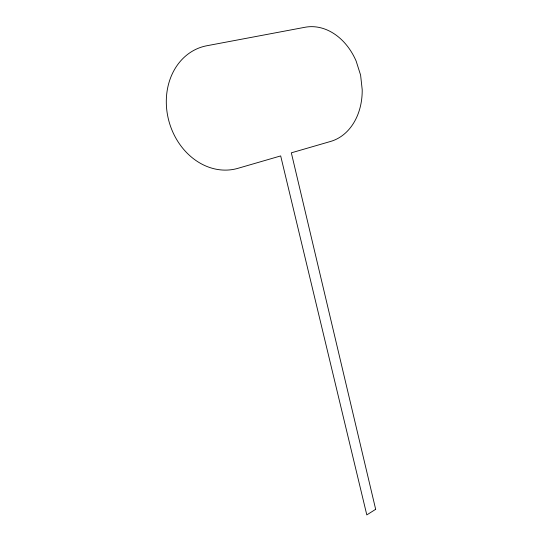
<?xml version="1.0" encoding="UTF-8"?>
<svg xmlns="http://www.w3.org/2000/svg" width="542" height="542" viewBox="0 0 542 542"><rect width="100%" height="100%" fill="white"/><g stroke="black" fill="none" stroke-linecap="round" stroke-linejoin="round"><path stroke-width="0.81" d="M375.667 509.324L366.805 514.9L280.681 155.92L237.884 168.338A63.299 53.109 73.9 0 1 168.582 119.87A63.299 53.109 73.9 0 1 206.814 45.752L305.038 27.263A58.529 45.44 78.5 0 1 356.155 61.104L360.599 75.101L362.205 89.681A58.529 45.44 78.5 0 1 330.64 141.428L291.332 152.83L375.667 509.324"/></g></svg>
